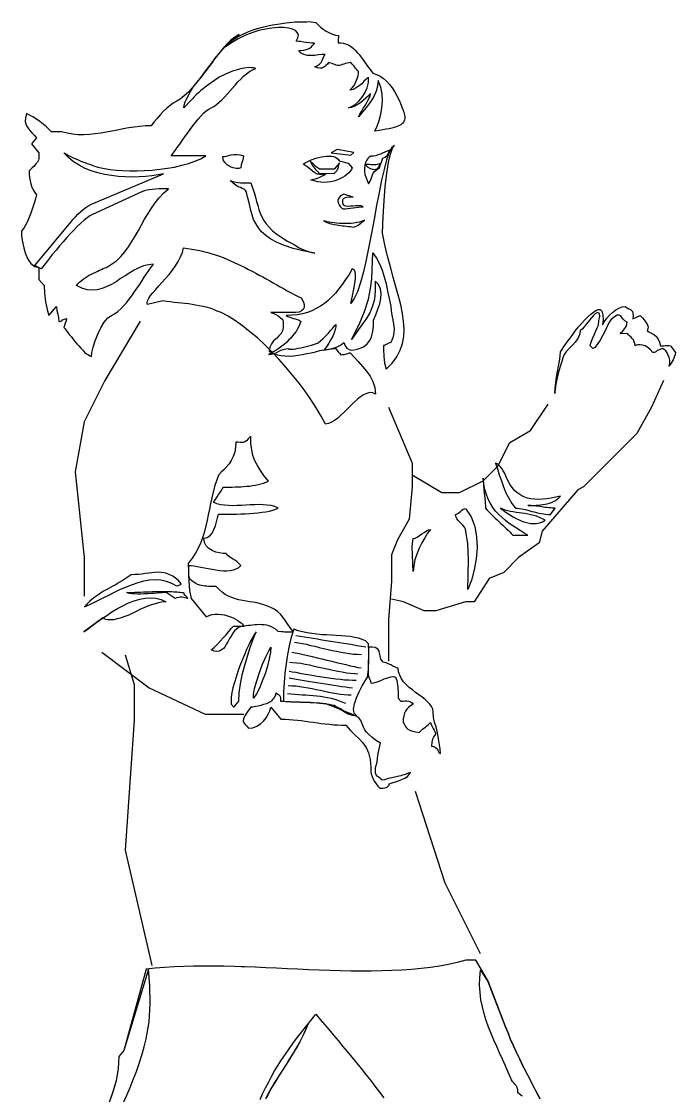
# Model space of a CAD drawing. Header units: metres. Extents: x -28 to 260, y 30 to 125.
# Drawn here: x 197.946 to 198.607, y 113.66 to 114.745 of the extents above; entities that cross this region are included whole.
import ezdxf

# ---------------------------------------------------------------- set-up
doc = ezdxf.new("R2010")
doc.units = ezdxf.units.M
doc.header["$LTSCALE"] = 0.01
doc.header["$MEASUREMENT"] = 0
for name, color, linetype in [('0.20', 7, 'Continuous'), ('1', 7, 'Continuous'), ('3', 7, 'Continuous'), ('4', 7, 'Continuous'), ('7', 7, 'Continuous')]:
    doc.layers.add(name, color=color, linetype=linetype)

# ---------------------------------------------------------------- blocks, each defined once
blk = doc.blocks.new('Frau9')
for points in [[(48.36, 42.7), (43.04, 33.83), (39.93, 27.63), (38.6, 20.09), (39.93, 7.24), (39.93, 1.47)], [(126.85, 33.83), (125.08, 29.84), (122.86, 25.85), (114.88, 17.88), (113.99, 17.43), (108.67, 11.23), (108.23, 9.45), (105.12, 7.24), (102.91, 5.02), (100.69, 4.13), (98.47, 0.59), (97.14, 0.59), (92.71, -0.74), (90.93, -0.74), (87.83, 0.59), (86.05, 1.03)], [(85.61, 29.84), (89.16, 21.42), (89.16, 17.88), (88.71, 13), (86.94, 9.9), (86.05, 7.68), (86.05, 3.69), (85.61, -2.07), (85.61, -8.28)], [(89.16, 19.65), (93.59, 16.99), (96.25, 16.99), (99.8, 18.76), (102.02, 20.98), (103.79, 24.52), (106.9, 26.3), (109.56, 30.29)], [(42.59, -6.95), (49.69, -12.27), (58.11, -16.26), (63.88, -16.26)], [(50.13, -53.93), (46.14, -36.65), (47.47, -17.14), (47.47, -11.82), (46.14, -7.39)], [(89.6, -27.78), (94.04, -41.52), (99.36, -52.16)]]:
    blk.add_lwpolyline(points)
at = {"layer": '1', "linetype": 'Continuous'}
for points in [[(85.8, 68.38), (85.4, 68.23), (85.04, 68.05), (84.71, 67.9), (84.38, 67.77), (84.02, 67.65), (83.69, 67.54), (83.34, 67.49), (82.93, 67.47), (82.7, 67.32), (82.5, 67.11), (82.32, 66.83), (82.17, 66.53), (82.07, 66.12), (81.99, 65.71), (81.99, 65.23), (82.07, 64.72), (82.6, 63.3), (82.83, 63.71), (82.98, 64.06), (83.08, 64.37), (83.19, 64.65), (83.31, 64.9), (83.52, 65.16), (83.82, 65.44), (84.25, 65.71), (84.33, 66.07), (84.51, 66.48), (84.66, 66.86), (84.74, 67.21), (84.96, 67.26), (85.14, 67.34), (85.27, 67.47), (85.4, 67.59), (85.5, 67.77), (85.6, 67.95), (85.7, 68.15), (85.8, 68.38)], [(72.79, 66.25), (73.12, 66.48), (73.5, 66.68), (73.89, 66.86), (74.29, 67.04), (74.7, 67.16), (75.11, 67.29), (75.54, 67.39), (75.94, 67.44), (76.32, 67.49), (76.71, 67.49), (77.04, 67.47), (77.37, 67.42), (77.65, 67.32), (77.87, 67.16), (78.05, 67.01), (78.18, 66.78), (79.53, 66.43), (80.14, 65.74), (80.03, 65.49), (79.86, 65.23), (79.65, 64.95), (79.37, 64.72), (79.04, 64.47), (78.69, 64.27), (78.28, 64.06), (77.85, 63.89), (77.42, 63.73), (76.93, 63.63), (76.45, 63.55), (75.94, 63.53), (75.44, 63.55), (74.95, 63.63), (74.44, 63.76), (73.96, 63.94), (74.14, 63.96), (74.37, 64.01), (74.65, 64.09), (74.95, 64.19), (75.28, 64.32), (75.61, 64.47), (75.92, 64.62), (76.22, 64.8), (75.69, 64.7), (75.28, 64.7), (74.9, 64.77), (74.57, 64.95), (74.22, 65.21), (73.83, 65.51), (73.38, 65.87), (72.79, 66.25)], [(61.87, 63.83), (62.27, 63.68), (62.68, 63.58), (63.06, 63.5), (63.42, 63.48), (63.8, 63.45), (64.18, 63.45), (64.56, 63.45), (64.97, 63.45), (65.22, 62.72), (65.45, 62), (65.63, 61.34), (65.81, 60.68), (65.98, 60.07), (66.16, 59.49), (66.37, 58.93), (66.62, 58.37), (66.9, 57.84), (67.25, 57.3), (67.69, 56.8), (68.22, 56.29), (68.86, 55.75), (69.59, 55.25), (70.46, 54.74), (71.47, 54.2), (71.8, 53.95), (72.21, 53.72), (72.67, 53.52), (73.15, 53.31), (73.61, 53.16), (74.04, 53.03), (74.37, 52.96), (74.57, 52.93), (72.82, 53.26), (71.29, 53.64), (70, 54.05), (68.88, 54.53), (67.97, 55.02), (67.2, 55.58), (66.57, 56.13), (66.09, 56.74), (65.68, 57.35), (65.37, 57.99), (65.15, 58.65), (64.94, 59.31), (64.79, 60), (64.64, 60.68), (64.46, 61.37), (64.28, 62.06), (64.13, 62.34), (63.93, 62.51), (63.67, 62.64), (63.39, 62.77), (63.06, 62.89), (62.71, 63.1), (62.3, 63.4), (61.87, 63.83)], [(80.31, 61.34), (78.92, 61.75), (78.41, 61.5), (78.13, 61.17), (78, 60.84), (78.05, 60.48), (78.18, 60.18), (78.36, 59.9), (78.59, 59.69), (78.79, 59.59), (79.09, 59.59), (79.48, 59.64), (79.88, 59.67), (80.29, 59.74), (80.72, 59.79), (81.13, 59.82), (81.48, 59.87), (81.79, 59.87), (81.48, 60), (81.13, 60.02), (80.72, 60.02), (80.31, 59.97), (79.91, 59.95), (79.53, 59.92), (79.15, 59.97), (78.84, 60.1), (78.76, 60.4), (78.74, 60.68), (78.76, 60.91), (78.87, 61.12), (79.04, 61.24), (79.32, 61.34), (79.76, 61.37), (80.31, 61.34)]]:
    blk.add_lwpolyline(points, dxfattribs=at)
at = {"layer": '3', "linetype": 'Continuous'}
for points in [[(45.78, -74.57), (46.32, -73.4), (46.82, -72.24), (47.31, -71.04), (47.77, -69.85), (48.2, -68.63), (48.58, -67.41), (48.93, -66.16), (49.24, -64.92), (49.67, -62.4), (49.85, -59.71), (49.8, -57.01), (49.59, -54.5), (45.88, -66.7), (45.15, -67.61), (45.05, -69.41), (44.72, -71.24), (44.21, -73.07), (43.52, -74.9)], [(105.67, -73.56), (105.01, -73.02), (104.99, -72.57), (104.89, -72.24), (104.76, -71.96), (104.58, -71.73), (104.4, -71.52), (104.23, -71.32), (104.05, -71.07), (103.89, -70.76), (103.51, -69.82), (103.13, -68.91), (102.7, -67.97), (102.27, -67.03), (101.84, -66.09), (101.43, -65.12), (101, -64.15), (100.62, -63.19), (100.26, -62.17), (99.96, -61.18), (99.68, -60.14), (99.47, -59.1), (99.35, -58.01), (99.27, -56.91), (99.3, -55.8), (99.42, -54.63), (100.52, -56.33), (103.13, -63.09), (103.49, -64), (103.87, -64.97), (104.3, -65.93), (104.76, -66.92), (105.24, -67.94), (105.72, -68.93), (106.26, -69.95), (106.77, -70.96), (107.3, -71.98), (107.81, -72.97), (108.32, -73.94)], [(66.34, -74.04), (66.72, -73.18), (67.13, -72.31), (67.58, -71.47), (68.04, -70.61), (68.52, -69.75), (69.06, -68.91), (69.57, -68.07), (70.13, -67.25), (70.68, -66.44), (71.24, -65.65), (71.8, -64.89), (72.39, -64.13), (72.97, -63.42), (73.53, -62.71), (73.15, -63.62), (72.74, -64.51), (72.29, -65.4), (71.8, -66.26), (71.29, -67.1), (70.76, -67.97), (70.23, -68.8), (69.69, -69.64), (69.13, -70.51), (68.63, -71.35), (68.12, -72.21), (67.64, -73.07), (67.18, -73.94)]]:
    blk.add_lwpolyline(points, dxfattribs=at)
at = {"layer": '4', "linetype": 'Continuous'}
for points in [[(71.29, -3.86), (70.91, -3.35), (70.53, -2.82), (70.15, -2.26), (69.8, -1.72), (69.39, -1.24), (68.96, -0.83), (68.47, -0.48), (67.94, -0.25), (67.43, -0.02), (66.92, 0.16), (66.42, 0.31), (65.88, 0.44), (65.32, 0.54), (64.79, 0.61), (64.26, 0.72), (63.7, 0.82), (63.16, 0.92), (62.63, 1.07), (62.12, 1.25), (61.61, 1.45), (61.11, 1.71), (60.62, 2.04), (60.17, 2.44), (59.73, 2.9), (59.45, 2.9), (59.17, 2.9), (58.89, 2.9), (58.62, 2.93), (58.34, 2.95), (58.06, 2.98), (57.8, 3), (57.52, 3.08), (57.27, 3.13), (57.01, 3.23), (56.76, 3.33), (56.53, 3.46), (56.28, 3.61), (56.05, 3.82), (55.82, 4.02), (55.62, 4.25), (55.62, 6.08), (56, 6.05), (56.43, 6), (56.91, 5.92), (57.42, 5.82), (57.98, 5.7), (58.54, 5.59), (59.12, 5.49), (59.68, 5.39), (60.27, 5.31), (60.83, 5.26), (61.36, 5.26), (61.87, 5.31), (62.35, 5.39), (62.76, 5.54), (63.14, 5.77), (63.44, 6.08), (63.16, 6.38), (62.91, 6.61), (62.63, 6.79), (62.35, 6.97), (62.07, 7.14), (61.79, 7.32), (61.51, 7.55), (61.23, 7.86), (60.77, 7.88), (60.24, 7.96), (59.68, 8.08), (59.15, 8.31), (58.64, 8.62), (58.23, 9.02), (57.98, 9.51), (57.88, 10.14), (58.39, 10.24), (58.79, 10.52), (59.12, 10.93), (59.4, 11.44), (59.63, 12.02), (59.81, 12.61), (59.96, 13.22), (60.11, 13.75), (60.57, 13.75), (61.05, 13.75), (61.61, 13.75), (62.2, 13.78), (62.81, 13.78), (63.44, 13.8), (64.08, 13.83), (64.74, 13.88), (65.37, 13.9), (66.01, 13.98), (66.62, 14.06), (67.2, 14.13), (67.74, 14.23), (68.25, 14.36), (68.68, 14.51), (69.06, 14.67), (68.55, 14.89), (67.99, 15.05), (67.41, 15.12), (66.8, 15.17), (66.19, 15.2), (65.53, 15.17), (64.87, 15.15), (64.21, 15.12), (63.54, 15.07), (62.88, 15.05), (62.25, 15.02), (61.61, 15.05), (61, 15.1), (60.42, 15.17), (59.86, 15.33), (59.35, 15.56), (59.5, 15.76), (59.71, 16.04), (59.91, 16.37), (60.11, 16.7), (60.32, 17.03), (60.52, 17.33), (60.7, 17.61), (60.85, 17.82), (61.28, 17.82), (61.72, 17.82), (62.15, 17.82), (62.58, 17.84), (63.04, 17.84), (63.47, 17.87), (63.9, 17.89), (64.36, 17.94), (64.79, 17.97), (65.22, 18.05), (65.63, 18.12), (66.06, 18.2), (66.47, 18.3), (66.85, 18.43), (67.23, 18.58), (67.58, 18.73), (66.92, 19.54), (66.39, 20.31), (65.93, 21.04), (65.55, 21.78), (65.27, 22.57), (65.09, 23.41), (64.97, 24.37), (64.94, 25.47), (64.56, 25.06), (64.28, 24.78), (64.03, 24.6), (63.8, 24.52), (63.6, 24.5), (63.34, 24.52), (63.06, 24.55), (62.71, 24.58), (62.66, 23.79), (62.53, 23.05), (62.32, 22.42), (62.02, 21.83), (61.69, 21.32), (61.31, 20.84), (60.9, 20.43), (60.5, 20.08), (60.11, 19.62), (59.78, 18.78), (59.5, 17.92), (59.28, 17.08), (59.07, 16.22), (58.89, 15.38), (58.74, 14.51), (58.56, 13.67), (58.39, 12.84), (58.21, 12), (57.98, 11.18), (57.73, 10.35), (57.42, 9.53), (57.07, 8.75), (56.63, 7.93), (56.12, 7.14), (55.54, 6.38), (55.57, 5.19), (55.62, 3.76), (55.74, 2.32), (55.97, 1.12), (58.23, -1.62), (58.67, -1.42), (59.12, -1.29), (59.61, -1.22), (60.06, -1.22), (60.55, -1.27), (61, -1.34), (61.46, -1.47), (61.89, -1.62), (62.3, -1.8), (62.66, -2), (62.99, -2.18), (63.27, -2.38), (63.49, -2.56), (63.67, -2.71), (63.8, -2.87), (63.82, -2.97), (64.05, -2.97), (64.31, -2.94), (64.59, -2.89), (64.87, -2.87), (65.2, -2.82), (65.53, -2.79), (65.86, -2.77), (66.21, -2.74), (66.57, -2.77), (66.95, -2.79), (67.31, -2.84), (67.66, -2.94), (68.02, -3.1), (68.35, -3.27), (68.68, -3.5), (68.98, -3.78), (69.49, -3.83), (69.82, -3.86), (70.02, -3.88), (70.2, -3.88), (70.35, -3.88), (70.56, -3.88), (70.86, -3.88), (71.27, -3.88), (71.27, -3.91), (71.29, -3.86)], [(101.66, 21.4), (101.94, 20.54), (102.22, 19.65), (102.55, 18.76), (102.88, 17.87), (103.23, 16.98), (103.67, 16.14), (104.12, 15.35), (104.66, 14.64), (104.94, 14.64), (105.24, 14.59), (105.55, 14.56), (105.85, 14.49), (106.16, 14.44), (106.49, 14.36), (106.79, 14.26), (107.12, 14.18), (107.48, 14.11), (107.81, 14.01), (108.14, 13.93), (108.49, 13.88), (108.85, 13.8), (109.18, 13.78), (109.54, 13.73), (109.89, 13.73), (110.63, 14.64), (110.4, 14.64), (110.17, 14.67), (109.94, 14.69), (109.66, 14.72), (109.41, 14.74), (109.13, 14.77), (108.85, 14.82), (108.57, 14.87), (108.29, 14.89), (108.01, 14.95), (107.76, 14.97), (107.48, 15), (107.22, 15.02), (106.97, 15.05), (106.74, 15.07), (106.51, 15.07), (106.79, 15.07), (107.1, 15.07), (107.43, 15.07), (107.76, 15.1), (108.09, 15.12), (108.42, 15.15), (108.75, 15.2), (109.1, 15.25), (109.43, 15.33), (109.74, 15.4), (110.07, 15.53), (110.37, 15.66), (110.65, 15.81), (110.93, 15.99), (111.16, 16.19), (111.39, 16.44), (110.7, 16.29), (110.02, 16.17), (109.38, 16.06), (108.75, 15.99), (108.14, 15.96), (107.53, 15.99), (106.97, 16.06), (106.44, 16.17), (105.93, 16.34), (105.44, 16.6), (104.99, 16.9), (104.56, 17.28), (104.15, 17.74), (103.79, 18.27), (103.46, 18.91), (103.16, 19.62), (103.01, 19.95), (102.83, 20.28), (102.62, 20.59), (102.42, 20.87), (102.19, 21.07), (101.99, 21.25), (101.81, 21.35), (101.66, 21.4)], [(99.78, 19.16), (99.83, 18.07), (99.96, 16.93), (100.08, 15.76), (100.13, 14.67), (100.36, 14.41), (100.59, 14.16), (100.85, 13.9), (101.1, 13.65), (101.38, 13.4), (101.63, 13.14), (101.91, 12.89), (102.19, 12.63), (102.47, 12.38), (102.75, 12.12), (103.03, 11.87), (103.28, 11.62), (103.56, 11.36), (103.79, 11.11), (104.02, 10.85), (104.25, 10.6), (106.51, 10.6), (105.95, 10.93), (105.37, 11.29), (104.81, 11.64), (104.25, 12), (103.69, 12.38), (103.16, 12.79), (102.65, 13.24), (102.17, 13.7), (101.68, 14.21), (101.28, 14.74), (100.9, 15.35), (100.57, 15.99), (100.29, 16.7), (100.06, 17.44), (99.88, 18.27), (99.78, 19.16)], [(95.66, 13.73), (95.81, 13.78), (95.99, 13.85), (96.2, 14.01), (96.4, 14.18), (96.6, 14.34), (96.81, 14.49), (96.98, 14.56), (97.16, 14.62), (98, 13.34), (98.53, 11.9), (98.81, 10.35), (98.89, 8.72), (98.76, 7.07), (98.46, 5.42), (98.05, 3.87), (97.52, 2.44), (97.57, 4.63), (97.62, 6.97), (97.52, 9.3), (97.16, 11.49), (96.98, 11.79), (96.75, 12.1), (96.5, 12.35), (96.27, 12.61), (96.02, 12.86), (95.84, 13.12), (95.71, 13.42), (95.66, 13.73)], [(102.4, 14.64), (102.75, 14.39), (103.13, 14.13), (103.51, 13.85), (103.92, 13.6), (104.33, 13.34), (104.76, 13.12), (105.19, 12.91), (105.62, 12.73), (106.05, 12.58), (106.51, 12.46), (106.94, 12.38), (107.4, 12.35), (107.83, 12.38), (108.27, 12.48), (108.7, 12.61), (109.13, 12.84), (108.7, 13.07), (108.27, 13.27), (107.83, 13.45), (107.4, 13.57), (106.94, 13.67), (106.51, 13.78), (106.05, 13.85), (105.62, 13.93), (105.19, 13.98), (104.76, 14.03), (104.33, 14.11), (103.92, 14.18), (103.51, 14.26), (103.13, 14.36), (102.75, 14.49), (102.4, 14.64)], [(89.31, 10.12), (89.61, 10.17), (89.92, 10.32), (90.25, 10.55), (90.61, 10.8), (90.96, 11.03), (91.29, 11.26), (91.6, 11.41), (91.9, 11.46), (91.47, 10.91), (91.04, 10.22), (90.61, 9.46), (90.2, 8.64), (89.84, 7.78), (89.56, 6.89), (89.39, 6.03), (89.31, 5.16), (89.26, 6.31), (89.18, 7.65), (89.16, 8.97), (89.31, 10.12)], [(54.47, 3.33), (54.07, 3.79), (53.63, 4.17), (53.23, 4.48), (52.8, 4.68), (52.36, 4.86), (51.93, 4.96), (51.47, 5.01), (51.04, 5.04), (50.56, 5.01), (50.1, 4.96), (49.62, 4.91), (49.11, 4.86), (48.6, 4.78), (48.1, 4.73), (47.56, 4.71), (47, 4.68), (46.55, 4.35), (46.09, 4.04), (45.63, 3.76), (45.17, 3.49), (44.72, 3.23), (44.23, 2.98), (43.78, 2.72), (43.32, 2.47), (42.86, 2.19), (42.4, 1.91), (41.97, 1.63), (41.54, 1.33), (41.13, 1), (40.73, 0.66), (40.35, 0.28), (39.99, -0.12), (40.9, 0.28), (41.79, 0.72), (42.71, 1.17), (43.62, 1.63), (44.51, 2.06), (45.4, 2.49), (46.29, 2.88), (47.18, 3.23), (48.04, 3.51), (48.91, 3.74), (49.75, 3.89), (50.59, 3.94), (51.42, 3.89), (52.24, 3.71), (53.02, 3.43), (53.79, 3), (54.04, 3.05), (54.27, 3.18), (54.42, 3.28), (54.47, 3.33)], [(46.32, 2.01), (46.7, 2.01), (47.1, 2.01), (47.54, 2.04), (47.97, 2.04), (48.4, 2.06), (48.86, 2.09), (49.32, 2.09), (49.77, 2.11), (50.2, 2.14), (50.66, 2.14), (51.09, 2.16), (51.53, 2.16), (51.93, 2.16), (52.34, 2.16), (52.72, 2.16), (53.08, 2.14), (53.38, 2.11), (53.63, 2.11), (53.89, 2.09), (54.12, 2.06), (54.35, 2.04), (54.52, 2.01), (54.7, 1.99), (54.85, 1.99), (54.96, 1.73), (55.16, 1.55), (55.34, 1.38), (55.44, 1.12), (55.24, 1.17), (55.03, 1.22), (54.83, 1.27), (54.6, 1.3), (54.35, 1.3), (54.12, 1.27), (53.86, 1.22), (53.61, 1.1), (52.26, 1.99), (52.16, 1.99), (51.96, 1.99), (51.65, 1.96), (51.3, 1.94), (50.89, 1.91), (50.43, 1.88), (49.92, 1.86), (49.42, 1.83), (48.91, 1.81), (48.4, 1.78), (47.92, 1.78), (47.49, 1.81), (47.08, 1.83), (46.75, 1.86), (46.49, 1.94), (46.32, 2.01)], [(39.89, -3.91), (40.47, -3.48), (41.11, -2.97), (41.82, -2.46), (42.53, -1.95), (43.32, -1.42), (44.11, -0.91), (44.92, -0.4), (45.76, 0.03), (46.6, 0.44), (47.43, 0.77), (48.27, 1.02), (49.11, 1.17), (49.92, 1.22), (50.71, 1.17), (51.47, 0.97), (52.21, 0.61), (51.88, 0.59), (51.5, 0.54), (51.07, 0.46), (50.59, 0.33), (50.05, 0.18), (49.49, -0.02), (48.91, -0.28), (48.3, -0.55), (47.92, -0.76), (47.54, -0.96), (47.13, -1.14), (46.72, -1.34), (46.32, -1.49), (45.91, -1.65), (45.5, -1.8), (45.12, -1.9), (44.74, -2), (44.39, -2.08), (44.03, -2.1), (43.72, -2.1), (43.42, -2.08), (43.17, -2.03), (42.94, -1.93), (42.76, -1.77), (39.89, -3.91)], [(59, -6.6), (59.43, -6.22), (59.89, -5.79), (60.34, -5.31), (60.8, -4.8), (61.23, -4.32), (61.66, -3.83), (62.02, -3.4), (62.35, -3.02), (63.85, -3.02), (63.44, -3.07), (63.09, -3.22), (62.78, -3.48), (62.5, -3.76), (62.25, -4.11), (61.99, -4.52), (61.77, -4.9), (61.54, -5.31), (61.31, -5.71), (61.08, -6.07), (60.83, -6.37), (60.52, -6.6), (60.22, -6.78), (59.86, -6.83), (59.45, -6.78), (59, -6.6)], [(65.73, -3.91), (65.5, -4.24), (65.25, -4.67), (64.94, -5.2), (64.64, -5.84), (64.31, -6.55), (63.98, -7.34), (63.65, -8.15), (63.32, -8.97), (63.01, -9.83), (62.73, -10.67), (62.48, -11.48), (62.27, -12.27), (62.12, -13.01), (62.02, -13.67), (61.99, -14.25), (62.02, -14.73), (62.38, -15.19), (63.14, -14.3), (63.21, -13.06), (63.39, -11.71), (63.67, -10.34), (64.03, -8.91), (64.43, -7.54), (64.87, -6.22), (65.3, -5), (65.73, -3.91)], [(71.68, -4.42), (72.34, -4.52), (73, -4.65), (73.66, -4.75), (74.32, -4.85), (74.95, -4.95), (75.61, -5.08), (76.27, -5.18), (76.93, -5.28), (77.6, -5.38), (78.26, -5.48), (78.92, -5.59), (79.58, -5.69), (80.21, -5.81), (80.87, -5.92), (81.53, -6.02), (82.19, -6.12)], [(67.97, -6.17), (67.89, -6.96), (67.71, -7.95), (67.43, -9.04), (67.08, -10.19), (66.67, -11.3), (66.24, -12.32), (65.81, -13.21), (65.37, -13.84), (65.35, -13.29), (65.5, -12.4), (65.83, -11.25), (66.24, -10.01), (66.72, -8.74), (67.2, -7.62), (67.64, -6.73), (67.97, -6.17)], [(71.5, -5.43), (72.08, -5.54), (72.67, -5.64), (73.28, -5.76), (73.91, -5.92), (74.55, -6.04), (75.21, -6.22), (75.87, -6.37), (76.53, -6.53), (77.16, -6.68), (77.82, -6.81), (78.48, -6.93), (79.12, -7.06), (79.76, -7.16), (80.37, -7.24), (80.95, -7.26), (81.53, -7.29)], [(71.09, -6.93), (71.62, -7.03), (72.18, -7.16), (72.82, -7.29), (73.48, -7.44), (74.16, -7.59), (74.88, -7.77), (75.61, -7.95), (76.35, -8.13), (77.09, -8.3), (77.8, -8.48), (78.51, -8.66), (79.2, -8.81), (79.83, -8.97), (80.44, -9.09), (81, -9.22), (81.48, -9.3)], [(70.76, -8.46), (71.27, -8.48), (71.85, -8.53), (72.46, -8.61), (73.1, -8.74), (73.76, -8.86), (74.47, -9.02), (75.16, -9.17), (75.89, -9.32), (76.6, -9.47), (77.29, -9.63), (78, -9.78), (78.66, -9.91), (79.3, -10.03), (79.91, -10.11), (80.49, -10.16), (81, -10.19)], [(70.71, -9.78), (71.17, -9.88), (71.68, -9.96), (72.23, -10.08), (72.84, -10.19), (73.5, -10.31), (74.16, -10.41), (74.88, -10.52), (75.59, -10.64), (76.3, -10.74), (77.01, -10.85), (77.7, -10.92), (78.38, -11), (79.02, -11.07), (79.65, -11.1), (80.21, -11.15), (80.75, -11.15)], [(70.71, -10.79), (71.22, -10.9), (71.78, -10.97), (72.34, -11.07), (72.95, -11.2), (73.56, -11.3), (74.19, -11.4), (74.85, -11.51), (75.49, -11.61), (76.15, -11.71), (76.78, -11.81), (77.42, -11.91), (78.03, -11.99), (78.61, -12.07), (79.17, -12.14), (79.7, -12.22), (80.21, -12.27)], [(70.53, -11.96), (71.09, -11.99), (71.7, -12.01), (72.29, -12.09), (72.9, -12.19), (73.53, -12.29), (74.14, -12.4), (74.77, -12.52), (75.38, -12.65), (76.02, -12.8), (76.63, -12.93), (77.21, -13.03), (77.82, -13.13), (78.38, -13.23), (78.94, -13.31), (79.48, -13.34), (79.98, -13.36)], [(76.25, -14.68), (76.25, -14.68), (75.77, -14.66), (75.28, -14.61), (74.8, -14.58), (74.32, -14.53), (73.83, -14.5), (73.35, -14.48), (72.87, -14.48), (72.36, -14.45), (71.88, -14.43), (71.4, -14.43), (70.91, -14.4), (70.43, -14.38), (69.95, -14.35), (69.47, -14.33), (69.47, -14.02), (69.44, -13.82), (69.41, -13.64), (69.36, -13.54), (69.26, -13.44), (69.13, -13.34), (68.93, -13.23), (68.68, -13.08), (68.65, -13.26), (68.63, -13.41), (68.55, -13.56), (68.45, -13.74), (68.35, -13.89), (68.22, -14.05), (68.07, -14.23), (67.92, -14.4), (67.61, -14.53), (67.28, -14.68), (66.87, -14.81), (66.47, -14.94), (66.03, -15.04), (65.65, -15.11), (65.27, -15.17), (64.97, -15.19), (64.38, -15.93), (64.03, -16.51), (63.85, -16.94), (63.82, -17.27), (63.9, -17.55), (64.1, -17.78), (64.33, -18.04), (64.61, -18.34), (65.27, -18.27), (65.86, -18.04), (66.39, -17.71), (66.85, -17.27), (67.23, -16.79), (67.53, -16.26), (67.79, -15.72), (67.97, -15.19), (69.47, -16.99), (70.1, -16.99), (70.71, -17.05), (71.32, -17.07), (71.93, -17.15), (72.54, -17.2), (73.12, -17.27), (73.73, -17.38), (74.32, -17.45), (74.93, -17.53), (75.51, -17.63), (76.12, -17.71), (76.73, -17.76), (77.34, -17.83), (77.95, -17.86), (78.56, -17.91), (79.2, -17.91), (79.88, -18.67), (80.57, -19.33), (81.2, -19.94), (81.76, -20.55), (82.25, -21.24), (82.6, -22.05), (82.86, -23.02), (82.93, -24.24), (82.93, -24.75), (83.01, -25.18), (83.13, -25.61), (83.31, -25.99), (83.52, -26.35), (83.74, -26.68), (84, -27.03), (84.28, -27.36), (84.53, -27.36), (84.81, -27.34), (85.04, -27.31), (85.27, -27.24), (85.45, -27.16), (85.57, -27.03), (85.68, -26.88), (85.7, -26.68), (86.16, -26.52), (86.64, -26.37), (87.12, -26.22), (87.61, -26.04), (88.06, -25.84), (88.45, -25.58), (88.72, -25.3), (88.9, -24.97), (88.55, -25.1), (88.24, -25.23), (87.94, -25.33), (87.68, -25.41), (87.43, -25.48), (87.2, -25.53), (86.97, -25.61), (86.77, -25.66), (86.54, -25.71), (86.31, -25.76), (86.08, -25.81), (85.83, -25.86), (85.57, -25.91), (85.29, -25.99), (84.99, -26.07), (84.63, -26.14), (84.43, -25.94), (84.25, -25.79), (84.05, -25.66), (83.9, -25.53), (83.77, -25.35), (83.67, -25.1), (83.64, -24.75), (83.67, -24.24), (83.9, -23.42), (84.02, -22.41), (84.18, -21.42), (84.38, -20.6), (83.67, -20.15), (83.11, -19.71), (82.65, -19.31), (82.32, -18.93), (82.07, -18.57), (81.89, -18.27), (81.76, -17.96), (81.66, -17.68), (81.56, -17.43), (81.46, -17.17), (81.31, -16.97), (81.13, -16.77), (80.85, -16.59), (80.49, -16.44), (80.44, -16.41), (80.44, -16.41), (76.25, -14.68)], [(70.46, -13.13), (71.02, -13.21), (71.55, -13.26), (72.11, -13.29), (72.64, -13.34), (73.2, -13.36), (73.73, -13.41), (74.29, -13.44), (74.83, -13.49), (75.38, -13.56), (75.92, -13.64), (76.45, -13.74), (76.99, -13.84), (77.54, -14), (78.08, -14.17), (78.61, -14.38), (79.15, -14.61)], [(79.53, -16.18), (79.45, -16.16), (79.4, -16.13), (79.25, -16), (79.02, -15.83), (78.76, -15.67), (78.51, -15.5), (78.21, -15.32), (77.98, -15.22), (77.9, -15.17), (77.57, -14.99), (77.42, -14.91), (77.42, -14.91), (79.53, -16.18)], [(79.53, -16.18), (80.03, -16.28), (80.44, -16.41), (80.44, -16.41), (79.53, -16.18)]]:
    blk.add_lwpolyline(points, dxfattribs=at)
at = {"layer": '7', "linetype": 'Continuous'}
for points in [[(83.54, 71.2), (83.9, 71.97), (84.2, 72.83), (84.46, 73.77), (84.61, 74.74), (84.68, 75.75), (84.63, 76.79), (84.43, 77.81), (84.07, 78.8), (83.97, 77.96), (83.74, 77.2), (83.39, 76.44), (82.98, 75.75), (82.5, 75.09), (82.02, 74.48), (81.53, 73.92), (81.08, 73.39), (81.28, 73.77), (81.53, 74.18), (81.81, 74.66), (82.14, 75.14), (82.42, 75.62), (82.65, 76.08), (82.83, 76.51), (82.88, 76.89), (82.58, 76.54), (82.19, 76.18), (81.81, 75.8), (81.38, 75.47), (80.92, 75.17), (80.47, 74.94), (80.01, 74.79), (79.58, 74.74), (80.06, 74.91), (80.59, 75.24), (81.15, 75.73), (81.66, 76.31), (82.09, 77), (82.4, 77.73), (82.58, 78.5), (82.58, 79.26), (82.4, 79.18), (82.19, 78.98), (81.92, 78.7), (81.58, 78.34), (81.2, 78.01), (80.77, 77.71), (80.29, 77.48), (79.78, 77.35), (80.14, 77.71), (80.44, 78.09), (80.67, 78.5), (80.82, 78.88), (80.95, 79.23), (81.03, 79.59), (81.08, 79.89), (81.08, 80.15), (80.95, 80.33), (80.8, 80.5), (80.67, 80.66), (80.54, 80.83), (80.39, 81.01), (80.26, 81.19), (80.11, 81.34), (79.96, 81.52), (79.68, 81.49), (79.4, 81.44), (79.15, 81.37), (78.89, 81.29), (78.64, 81.21), (78.43, 81.14), (78.23, 81.09), (78.08, 81.06), (77.93, 81.09), (77.75, 81.14), (77.54, 81.21), (77.34, 81.29), (77.14, 81.37), (76.93, 81.44), (76.76, 81.49), (76.6, 81.52), (76.43, 81.29), (76.22, 81.06), (76.05, 80.91), (75.82, 80.78), (75.59, 80.68), (75.28, 80.68), (74.95, 80.73), (74.55, 80.86), (74.95, 81.06), (75.26, 81.29), (75.49, 81.54), (75.64, 81.8), (75.77, 82.08), (75.87, 82.33), (75.97, 82.54), (76.1, 82.74), (75.64, 82.71), (75.11, 82.66), (74.55, 82.59), (73.99, 82.56), (73.43, 82.59), (72.92, 82.71), (72.49, 82.94), (72.13, 83.32), (72.9, 83.37), (73.43, 83.5), (73.81, 83.65), (74.06, 83.86), (74.22, 84.06), (74.34, 84.21), (74.42, 84.34), (74.55, 84.39), (74.34, 84.42), (74.04, 84.44), (73.68, 84.49), (73.28, 84.54), (72.84, 84.59), (72.41, 84.65), (72.03, 84.67), (71.73, 84.7), (72.01, 85.2), (72.08, 85.64), (71.96, 85.99), (71.65, 86.3), (71.19, 86.53), (70.58, 86.68), (69.85, 86.75), (69.03, 86.75), (68.12, 86.68), (67.15, 86.53), (66.14, 86.3), (65.09, 85.97), (64.05, 85.56), (63.04, 85.08), (62.05, 84.49), (61.11, 83.81), (61.66, 84.39), (62.27, 84.9), (62.93, 85.36), (63.65, 85.74), (64.38, 86.09), (65.15, 86.37), (65.93, 86.63), (66.72, 86.83), (67.48, 87.01), (68.22, 87.16), (68.93, 87.29), (69.59, 87.36), (70.18, 87.47), (70.71, 87.52), (71.19, 87.59), (71.55, 87.64), (72.06, 87.62), (72.51, 87.62), (72.95, 87.62), (73.33, 87.64), (73.68, 87.67), (74.01, 87.64), (74.37, 87.59), (74.72, 87.52), (75.03, 87.16), (75.41, 86.83), (75.82, 86.5), (76.25, 86.22), (76.73, 85.97), (77.19, 85.76), (77.65, 85.64), (78.08, 85.59), (78.08, 85.28), (78.05, 85.05), (78.03, 84.8), (78.03, 84.49), (78.43, 84.47), (78.82, 84.42), (79.15, 84.34), (79.48, 84.21), (79.78, 84.04), (80.06, 83.86), (80.34, 83.63), (80.62, 83.35), (80.9, 83.04), (81.18, 82.71), (81.48, 82.33), (81.79, 81.93), (82.12, 81.47), (82.47, 80.99), (82.86, 80.48), (83.26, 79.92), (83.82, 79.74), (84.35, 79.49), (84.84, 79.13), (85.29, 78.7), (85.73, 78.24), (86.13, 77.73), (86.49, 77.17), (86.82, 76.62), (87.1, 76.06), (87.35, 75.5), (87.56, 74.99), (87.73, 74.48), (87.89, 74.05), (87.99, 73.67), (88.04, 73.36), (88.06, 73.13), (88.01, 72.93), (87.94, 72.75), (87.84, 72.58), (87.73, 72.42), (87.61, 72.3), (87.45, 72.17), (87.25, 72.07), (87.02, 71.97), (86.77, 71.86), (86.46, 71.76), (86.11, 71.69), (85.7, 71.58), (85.24, 71.51), (84.74, 71.41), (84.18, 71.3), (83.54, 71.2)], [(41.03, 37.43), (41.11, 38.02), (41.29, 38.83), (41.59, 39.77), (41.97, 40.76), (42.43, 41.73), (42.94, 42.57), (43.47, 43.2), (44.03, 43.56), (44.51, 43.84), (44.97, 44.19), (45.43, 44.57), (45.86, 45.03), (46.27, 45.49), (46.7, 46), (47.08, 46.53), (47.46, 47.06), (47.84, 47.62), (48.22, 48.18), (48.58, 48.74), (48.93, 49.3), (49.29, 49.83), (49.65, 50.34), (50, 50.82), (50.36, 51.26), (49.59, 51.18), (48.86, 51), (48.15, 50.72), (47.46, 50.37), (46.77, 49.96), (46.09, 49.53), (45.4, 49.1), (44.72, 48.64), (44.03, 48.23), (43.34, 47.9), (42.63, 47.62), (41.9, 47.42), (41.16, 47.37), (40.4, 47.44), (39.61, 47.67), (38.77, 48.08), (39, 48.33), (39.25, 48.56), (39.51, 48.79), (39.79, 49.02), (40.09, 49.22), (40.4, 49.4), (40.7, 49.6), (41.03, 49.78), (41.34, 49.93), (41.67, 50.09), (41.97, 50.24), (42.25, 50.37), (42.53, 50.47), (42.81, 50.6), (43.04, 50.7), (43.27, 50.77), (44.06, 51.26), (44.79, 51.79), (45.43, 52.43), (46.04, 53.11), (46.57, 53.87), (47.1, 54.66), (47.59, 55.47), (48.07, 56.34), (48.53, 57.18), (49.01, 58.04), (49.52, 58.88), (50.03, 59.69), (50.59, 60.48), (51.2, 61.24), (51.86, 61.93), (52.59, 62.56), (52.16, 62.56), (51.68, 62.56), (51.17, 62.56), (50.64, 62.54), (50.13, 62.49), (49.62, 62.44), (49.14, 62.31), (48.71, 62.16), (41.18, 58.73), (40.8, 58.52), (40.4, 58.24), (39.94, 57.86), (39.46, 57.43), (38.95, 56.95), (38.44, 56.41), (37.88, 55.86), (37.35, 55.25), (36.79, 54.64), (36.25, 54), (35.72, 53.37), (35.21, 52.76), (34.73, 52.15), (34.27, 51.59), (33.87, 51.05), (33.48, 50.57), (32.52, 51.05), (37.93, 57.58), (38.26, 57.96), (38.62, 58.35), (38.97, 58.75), (39.38, 59.13), (39.79, 59.49), (40.19, 59.79), (40.62, 60.07), (41.03, 60.28), (51.86, 64.8), (51.02, 64.65), (50.1, 64.52), (49.16, 64.44), (48.17, 64.37), (47.16, 64.34), (46.11, 64.37), (45.07, 64.42), (44.03, 64.55), (42.99, 64.72), (41.97, 64.95), (41.01, 65.26), (40.07, 65.64), (39.18, 66.1), (38.34, 66.63), (37.58, 67.26), (36.91, 67.98), (37.27, 67.77), (37.6, 67.59), (37.96, 67.42), (38.31, 67.24), (38.67, 67.06), (39.02, 66.91), (39.35, 66.78), (39.71, 66.63), (40.04, 66.5), (40.4, 66.38), (40.73, 66.25), (41.03, 66.15), (41.36, 66.04), (41.67, 65.94), (41.97, 65.84), (42.25, 65.77), (43.01, 65.61), (43.85, 65.49), (44.77, 65.38), (45.76, 65.33), (46.8, 65.28), (47.89, 65.28), (49.01, 65.33), (50.15, 65.38), (51.27, 65.51), (52.42, 65.66), (53.51, 65.84), (54.57, 66.1), (55.59, 66.38), (56.53, 66.71), (57.42, 67.09), (58.21, 67.52), (52.97, 67.52), (53.28, 67.9), (53.58, 68.31), (53.91, 68.79), (54.27, 69.27), (54.65, 69.81), (55.03, 70.36), (55.44, 70.92), (55.82, 71.48), (56.23, 72.02), (56.63, 72.52), (57.04, 73.03), (57.45, 73.49), (57.85, 73.9), (58.23, 74.25), (58.62, 74.53), (58.97, 74.74), (59.38, 74.94), (59.78, 75.22), (60.19, 75.55), (60.6, 75.9), (61, 76.34), (61.38, 76.77), (61.79, 77.23), (62.2, 77.68), (62.6, 78.14), (63.01, 78.6), (63.44, 79.03), (63.87, 79.46), (64.31, 79.82), (64.76, 80.15), (65.22, 80.43), (65.7, 80.63), (65.37, 80.71), (65.04, 80.73), (64.69, 80.76), (64.33, 80.73), (63.98, 80.68), (63.62, 80.63), (63.27, 80.53), (62.91, 80.43), (62.55, 80.33), (62.2, 80.2), (61.84, 80.05), (61.49, 79.92), (61.16, 79.77), (60.83, 79.61), (60.5, 79.46), (60.19, 79.31), (58.31, 77.99), (58.08, 77.81), (57.78, 77.58), (57.45, 77.3), (57.12, 77), (56.76, 76.67), (56.46, 76.36), (56.2, 76.08), (56, 75.88), (54.91, 74.74), (54.96, 75.14), (55.11, 75.62), (55.34, 76.13), (55.62, 76.67), (55.9, 77.17), (56.2, 77.66), (56.46, 78.04), (56.68, 78.32), (57.09, 78.8), (57.5, 79.28), (57.9, 79.82), (58.28, 80.33), (58.67, 80.86), (59.07, 81.39), (59.45, 81.93), (59.83, 82.43), (60.24, 82.94), (60.62, 83.43), (61.03, 83.91), (61.44, 84.34), (61.87, 84.75), (62.3, 85.1), (62.73, 85.43), (63.19, 85.71), (62.55, 85.31), (61.92, 84.8), (61.31, 84.21), (60.72, 83.58), (60.14, 82.89), (59.56, 82.15), (58.97, 81.39), (58.41, 80.63), (57.85, 79.87), (57.29, 79.11), (56.71, 78.39), (56.15, 77.71), (55.57, 77.07), (54.96, 76.51), (54.35, 76.03), (53.74, 75.65), (53.3, 75.42), (52.82, 75.09), (52.34, 74.68), (51.86, 74.2), (51.35, 73.67), (50.87, 73.11), (50.41, 72.58), (49.98, 72.04), (49.14, 72.02), (48.3, 71.94), (47.46, 71.84), (46.62, 71.71), (45.78, 71.56), (44.94, 71.38), (44.11, 71.23), (43.27, 71.08), (42.43, 70.92), (41.59, 70.82), (40.75, 70.72), (39.91, 70.69), (39.05, 70.69), (38.21, 70.77), (37.37, 70.92), (36.53, 71.13), (35.03, 71.13), (34.7, 71.48), (34.3, 71.86), (33.81, 72.27), (33.31, 72.65), (32.77, 73.03), (32.24, 73.36), (31.76, 73.64), (31.3, 73.85), (31.12, 73.21), (31.1, 72.65), (31.25, 72.14), (31.48, 71.71), (31.78, 71.3), (32.14, 70.92), (32.49, 70.57), (32.8, 70.24), (32.04, 69.32), (33.15, 67.98), (33.15, 67.06), (33.1, 66.86), (32.93, 66.58), (32.7, 66.3), (32.42, 65.99), (32.14, 65.71), (31.91, 65.49), (31.73, 65.31), (31.68, 65.26), (31.71, 64.75), (31.76, 64.27), (31.83, 63.76), (31.96, 63.3), (32.11, 62.84), (32.29, 62.41), (32.52, 62), (32.8, 61.65), (32.65, 61.09), (32.44, 60.4), (32.21, 59.69), (31.96, 58.93), (31.66, 58.17), (31.32, 57.46), (30.94, 56.77), (30.54, 56.21), (30.56, 55.45), (30.69, 54.61), (30.87, 53.7), (31.15, 52.81), (31.5, 52.02), (31.96, 51.36), (32.52, 50.93), (33.15, 50.77), (33.15, 48.99), (33.92, 48.08), (33.99, 46.91), (34.15, 45.64), (34.4, 44.45), (34.65, 43.56), (35.8, 44.93), (35.85, 44.32), (35.97, 43.79), (36.1, 43.28), (36.15, 42.67), (36.31, 42.69), (36.43, 42.74), (36.58, 42.79), (36.71, 42.9), (36.86, 42.97), (36.99, 43.02), (37.14, 43.07), (37.27, 43.1), (37.22, 42.77), (37.09, 42.44), (36.97, 42.08), (36.91, 41.75), (37.07, 41.55), (37.25, 41.32), (37.47, 41.04), (37.7, 40.74), (37.98, 40.41), (38.24, 40.05), (38.54, 39.69), (38.82, 39.34), (39.13, 39.01), (39.43, 38.68), (39.74, 38.37), (40.01, 38.09), (40.29, 37.84), (40.57, 37.66), (40.8, 37.51), (41.03, 37.43)], [(63.85, 67.52), (63.8, 67.11), (63.67, 66.63), (63.52, 66.15), (63.47, 65.74), (63.14, 65.61), (62.73, 65.61), (62.3, 65.71), (61.84, 65.89), (61.41, 66.17), (61.05, 66.53), (60.8, 66.93), (60.72, 67.42), (61, 67.44), (61.31, 67.49), (61.64, 67.57), (61.99, 67.65), (62.4, 67.7), (62.83, 67.7), (63.32, 67.65), (63.85, 67.52)], [(86.49, 69.09), (86.08, 68.76), (85.7, 68), (85.32, 66.91), (84.94, 65.49), (84.56, 63.86), (84.2, 62), (83.82, 60.05), (83.44, 58.02), (83.06, 55.93), (82.65, 53.9), (82.25, 51.94), (81.84, 50.14), (81.41, 48.51), (80.95, 47.14), (80.47, 46.1), (79.96, 45.39), (80.19, 46.53), (80.39, 47.52), (80.54, 48.38), (80.64, 49.1), (80.67, 49.68), (80.62, 50.11), (80.44, 50.42), (80.16, 50.57), (79.68, 49.73), (79.17, 48.97), (78.66, 48.23), (78.15, 47.57), (77.65, 46.94), (77.11, 46.35), (76.55, 45.84), (75.99, 45.36), (75.41, 44.95), (74.77, 44.6), (74.11, 44.29), (73.43, 44.04), (72.69, 43.84), (71.93, 43.68), (71.09, 43.61), (70.23, 43.58), (70.51, 43.43), (70.79, 43.3), (71.07, 43.2), (71.35, 43.13), (71.62, 43.05), (71.9, 42.95), (72.18, 42.85), (72.46, 42.69), (72.31, 42.31), (72.16, 41.93), (71.96, 41.55), (71.73, 41.19), (71.47, 40.84), (71.22, 40.51), (70.94, 40.18), (70.61, 39.85), (70.3, 39.54), (69.95, 39.24), (69.59, 38.96), (69.21, 38.68), (68.83, 38.42), (68.42, 38.17), (68.02, 37.94), (67.61, 37.71), (68.02, 37.76), (68.4, 37.87), (68.75, 37.99), (69.11, 38.17), (69.47, 38.35), (69.82, 38.48), (70.2, 38.58), (70.61, 38.63), (70.58, 38.55), (70.66, 38.5), (70.81, 38.5), (71.04, 38.5), (71.32, 38.53), (71.68, 38.58), (72.03, 38.65), (72.44, 38.73), (72.84, 38.81), (73.25, 38.91), (73.66, 39.01), (74.04, 39.11), (74.37, 39.21), (74.67, 39.34), (74.93, 39.42), (75.11, 39.52), (75.41, 39.75), (75.77, 40.08), (76.15, 40.46), (76.55, 40.89), (76.91, 41.3), (77.27, 41.68), (77.52, 42.01), (77.72, 42.24), (77.7, 41.88), (77.6, 41.45), (77.44, 40.97), (77.24, 40.48), (76.96, 39.95), (76.66, 39.42), (76.3, 38.88), (75.89, 38.35), (76.43, 38.45), (76.88, 38.55), (77.29, 38.65), (77.67, 38.78), (78, 38.91), (78.31, 39.08), (78.61, 39.26), (78.89, 39.52), (79.09, 39.01), (79.35, 38.68), (79.68, 38.48), (80.03, 38.37), (80.44, 38.4), (80.9, 38.5), (81.36, 38.65), (81.86, 38.88), (82.4, 39.31), (82.78, 39.82), (83.03, 40.38), (83.19, 40.97), (83.29, 41.52), (83.34, 42.06), (83.34, 42.52), (83.36, 42.87), (83.69, 43.68), (84.02, 44.5), (84.28, 45.31), (84.43, 46.12), (84.48, 46.89), (84.38, 47.57), (84.1, 48.21), (83.59, 48.74), (83.62, 47.27), (83.49, 46.02), (83.21, 44.95), (82.78, 43.99), (82.25, 43.07), (81.61, 42.16), (80.87, 41.14), (80.06, 39.97), (81.2, 42.21), (82.02, 44.19), (82.58, 46), (82.91, 47.6), (83.08, 49.05), (83.16, 50.42), (83.21, 51.71), (83.24, 52.96), (83.8, 52.17), (84.25, 51.31), (84.66, 50.37), (84.96, 49.35), (85.24, 48.31), (85.47, 47.22), (85.7, 46.1), (85.93, 44.95), (85.98, 44.27), (86.08, 43.61), (86.23, 42.92), (86.36, 42.26), (86.44, 41.6), (86.41, 40.91), (86.26, 40.23), (85.93, 39.52), (85.8, 39.49), (85.65, 39.44), (85.52, 39.36), (85.4, 39.29), (85.24, 39.21), (85.12, 39.14), (84.96, 39.08), (84.84, 39.06), (84.84, 38.45), (84.89, 37.48), (85.02, 36.42), (85.24, 35.53), (86.16, 36.44), (86.84, 37.38), (87.35, 38.35), (87.71, 39.36), (87.89, 40.41), (87.94, 41.52), (87.86, 42.67), (87.68, 43.89), (87.43, 45.16), (87.1, 46.48), (86.72, 47.88), (86.31, 49.33), (85.88, 50.85), (85.47, 52.48), (85.07, 54.15), (84.68, 55.93), (84.79, 58.42), (84.94, 60.76), (85.12, 62.94), (85.37, 64.88), (85.62, 66.5), (85.9, 67.77), (86.18, 68.66), (86.49, 69.09)], [(77.01, 67.95), (79.96, 67.62), (80.42, 68), (77.9, 68.48), (77.01, 67.95)], [(73.86, 66.71), (74.01, 66.4), (74.16, 66.12), (74.34, 65.89), (74.52, 65.66), (74.67, 65.46), (74.85, 65.28), (75, 65.1), (75.16, 64.93), (77.44, 64.85), (77.62, 65), (77.75, 65.16), (77.85, 65.28), (77.95, 65.46), (78.03, 65.64), (78.1, 65.87), (78.15, 66.15), (78.23, 66.45), (77.47, 65.54), (75.23, 65.54), (75.05, 65.66), (74.9, 65.77), (74.77, 65.89), (74.62, 66.02), (74.47, 66.15), (74.29, 66.3), (74.09, 66.48), (73.86, 66.71)], [(84.28, 66.38), (84.13, 65.87), (83.9, 65.56), (83.57, 65.44), (83.24, 65.46), (82.88, 65.56), (82.55, 65.77), (82.3, 66.02), (82.12, 66.27), (82.45, 66.27), (82.73, 66.25), (82.98, 66.22), (83.21, 66.2), (83.44, 66.2), (83.69, 66.2), (83.97, 66.27), (84.28, 66.38)], [(75.87, 57.79), (76.15, 57.66), (76.4, 57.53), (76.68, 57.43), (76.96, 57.33), (77.24, 57.25), (77.52, 57.2), (77.82, 57.15), (78.1, 57.1), (78.38, 57.05), (78.69, 57.02), (78.97, 57), (79.25, 56.95), (79.53, 56.92), (79.83, 56.9), (80.11, 56.87), (80.39, 56.82), (80.62, 56.9), (80.85, 57), (81.05, 57.1), (81.23, 57.25), (81.43, 57.41), (81.61, 57.56), (81.81, 57.71), (81.99, 57.86), (81.64, 57.71), (81.23, 57.58), (80.82, 57.51), (80.42, 57.43), (79.98, 57.38), (79.55, 57.35), (79.09, 57.35), (78.66, 57.35), (78.26, 57.38), (77.82, 57.41), (77.44, 57.46), (77.06, 57.51), (76.71, 57.58), (76.4, 57.63), (76.12, 57.71), (75.87, 57.79)], [(79.86, 37.99), (80.44, 37.31), (81.05, 36.65), (81.69, 35.93), (82.3, 35.22), (82.83, 34.46), (83.26, 33.65), (83.57, 32.76), (83.67, 31.79), (83.24, 31.97), (82.8, 32), (82.35, 31.89), (81.86, 31.67), (81.41, 31.36), (80.9, 30.98), (80.42, 30.52), (79.93, 30.06), (79.45, 29.56), (78.94, 29.07), (78.46, 28.62), (77.98, 28.18), (77.52, 27.83), (77.06, 27.55), (76.6, 27.37), (76.17, 27.29), (75.51, 28.49), (74.77, 29.71), (73.96, 30.95), (73.1, 32.2), (72.18, 33.42), (71.22, 34.64), (70.2, 35.83), (69.16, 37), (68.12, 38.12), (67.03, 39.19), (65.93, 40.2), (64.82, 41.14), (63.72, 42.01), (62.63, 42.77), (61.54, 43.46), (60.47, 44.01), (59.91, 44.24), (59.35, 44.45), (58.82, 44.65), (58.26, 44.8), (57.73, 44.93), (57.19, 45.03), (56.66, 45.13), (56.12, 45.23), (55.59, 45.31), (55.06, 45.36), (54.52, 45.44), (53.97, 45.49), (53.43, 45.54), (52.87, 45.62), (52.31, 45.69), (51.75, 45.77), (49.44, 45.21), (49.39, 45.46), (49.44, 45.79), (49.62, 46.15), (49.9, 46.56), (50.26, 46.99), (50.69, 47.47), (51.14, 48), (51.65, 48.56), (52.16, 49.12), (52.67, 49.73), (53.18, 50.37), (53.63, 51), (54.04, 51.66), (54.4, 52.35), (54.68, 53.03), (54.83, 53.72), (55.46, 53.64), (56.07, 53.54), (56.68, 53.44), (57.29, 53.31), (57.88, 53.16), (58.49, 53.01), (59.07, 52.83), (59.63, 52.65), (60.22, 52.45), (60.77, 52.25), (61.33, 52.02), (61.89, 51.79), (62.45, 51.54), (62.99, 51.28), (63.54, 51.03), (64.08, 50.77), (64.61, 50.49), (65.15, 50.21), (65.68, 49.93), (66.21, 49.63), (66.75, 49.35), (67.25, 49.05), (67.79, 48.77), (68.3, 48.46), (68.83, 48.18), (69.36, 47.88), (69.87, 47.6), (70.41, 47.29), (70.91, 47.01), (71.45, 46.73), (71.96, 46.48), (72.49, 46.2), (72.74, 45.79), (72.9, 45.41), (72.97, 45.06), (72.95, 44.75), (72.79, 44.47), (72.54, 44.27), (72.18, 44.09), (71.7, 44.01), (71.24, 44.01), (70.76, 44.01), (70.3, 44.01), (69.82, 44.01), (69.36, 44.01), (68.88, 44.01), (68.42, 44.01), (67.94, 44.01), (68.12, 43.96), (68.4, 43.86), (68.7, 43.71), (69.03, 43.51), (69.34, 43.28), (69.59, 43.05), (69.74, 42.85), (69.82, 42.67), (69.82, 42.44), (69.82, 42.21), (69.82, 41.98), (69.82, 41.75), (69.72, 41.27), (69.49, 40.86), (69.16, 40.51), (68.78, 40.13), (68.37, 39.75), (68.04, 39.31), (67.81, 38.81), (67.71, 38.2), (68.27, 37.89), (68.88, 37.69), (69.49, 37.56), (70.1, 37.51), (70.74, 37.48), (71.37, 37.53), (72.03, 37.61), (72.69, 37.71), (73.35, 37.87), (73.99, 37.99), (74.65, 38.14), (75.28, 38.3), (75.92, 38.4), (76.53, 38.5), (77.11, 38.58), (77.7, 38.6), (77.87, 38.37), (78.05, 38.14), (78.26, 37.92), (78.43, 37.69), (78.71, 37.71), (78.94, 37.74), (79.15, 37.79), (79.32, 37.84), (79.48, 37.89), (79.6, 37.94), (79.73, 37.97), (79.86, 37.99)], [(127.73, 35.98), (127.81, 36.42), (127.81, 36.85), (127.73, 37.26), (127.58, 37.64), (127.4, 37.97), (127.2, 38.25), (126.94, 38.48), (126.71, 38.6), (126.36, 38.48), (126.1, 38.37), (125.93, 38.3), (125.8, 38.22), (125.7, 38.14), (125.59, 38.09), (125.44, 38.04), (125.26, 38.02), (124.88, 38.48), (124.5, 38.78), (124.1, 39.01), (123.71, 39.14), (123.36, 39.19), (123.03, 39.16), (122.77, 39.11), (122.6, 39.03), (122.57, 39.36), (122.47, 39.64), (122.34, 39.9), (122.16, 40.13), (121.99, 40.33), (121.78, 40.51), (121.61, 40.69), (121.45, 40.86), (120.36, 40.84), (120.51, 41.02), (120.69, 41.17), (120.87, 41.37), (121.02, 41.55), (121.17, 41.78), (121.3, 42.01), (121.38, 42.29), (121.4, 42.59), (121.05, 42.77), (120.79, 43.02), (120.61, 43.28), (120.44, 43.51), (120.23, 43.63), (119.93, 43.61), (119.52, 43.38), (118.96, 42.92), (118.78, 42.62), (118.48, 42.06), (118.15, 41.37), (117.74, 40.61), (117.34, 39.85), (116.93, 39.21), (116.55, 38.78), (116.24, 38.6), (115.86, 39.03), (115.91, 39.29), (116.07, 39.72), (116.27, 40.23), (116.5, 40.76), (116.73, 41.27), (116.93, 41.7), (117.08, 42.01), (117.13, 42.13), (117.18, 42.82), (117.29, 43.43), (117.26, 43.86), (116.98, 44.01), (116.63, 43.81), (116.29, 43.51), (115.96, 43.13), (115.61, 42.69), (115.28, 42.26), (114.97, 41.85), (114.67, 41.52), (114.36, 41.3), (114.26, 40.66), (114.01, 40.1), (113.63, 39.57), (113.19, 39.11), (112.74, 38.65), (112.31, 38.2), (111.98, 37.71), (111.75, 37.23), (111.59, 36.67), (111.42, 36.06), (111.21, 35.4), (111.03, 34.69), (110.86, 33.98), (110.73, 33.27), (110.63, 32.55), (110.58, 31.89), (110.6, 32.68), (110.7, 33.49), (110.83, 34.31), (110.96, 35.15), (111.11, 35.96), (111.26, 36.72), (111.37, 37.46), (111.42, 38.12), (111.59, 38.4), (111.82, 38.75), (112.13, 39.19), (112.46, 39.67), (112.84, 40.18), (113.25, 40.74), (113.68, 41.3), (114.13, 41.85), (114.59, 42.41), (115.05, 42.92), (115.51, 43.38), (115.94, 43.79), (116.35, 44.09), (116.73, 44.32), (117.06, 44.45), (117.36, 44.45), (117.62, 44.22), (117.77, 43.63), (117.82, 42.9), (117.72, 42.18), (118, 42.67), (118.35, 43.15), (118.76, 43.61), (119.22, 44.04), (119.7, 44.4), (120.18, 44.68), (120.67, 44.85), (121.1, 44.93), (121.43, 44.73), (121.68, 44.57), (121.91, 44.47), (122.06, 44.34), (122.19, 44.17), (122.27, 43.91), (122.29, 43.56), (122.27, 43.05), (123.38, 43.56), (123.69, 43.23), (123.94, 42.92), (124.17, 42.64), (124.38, 42.39), (124.48, 42.13), (124.55, 41.85), (124.53, 41.58), (124.43, 41.27), (124.68, 41.12), (124.96, 40.97), (125.26, 40.81), (125.57, 40.61), (125.85, 40.36), (126.08, 40.03), (126.28, 39.59), (126.41, 39.03), (126.61, 39.03), (126.79, 39.03), (126.97, 39.03), (127.14, 39.06), (127.32, 39.06), (127.5, 39.06), (127.7, 39.06), (127.93, 39.03), (128.67, 38.04), (128.59, 37.74), (128.52, 37.46), (128.39, 37.18), (128.29, 36.93), (128.14, 36.67), (128.01, 36.44), (127.86, 36.21), (127.73, 35.98)], [(71.4, -3.5), (71.02, -4.7), (70.71, -5.99), (70.43, -7.31), (70.23, -8.71), (70.05, -10.11), (69.95, -11.51), (69.87, -12.93), (69.85, -14.3), (70.2, -14.33), (70.61, -14.35), (71.02, -14.38), (71.45, -14.4), (71.9, -14.4), (72.39, -14.43), (72.87, -14.43), (73.35, -14.45), (73.83, -14.48), (74.34, -14.5), (74.83, -14.53), (75.31, -14.58), (75.79, -14.63), (76.25, -14.68), (76.68, -14.76), (77.11, -14.84), (77.49, -14.94), (77.87, -15.14), (78.28, -15.39), (78.69, -15.7), (79.15, -16), (79.65, -16.23), (80.19, -16.41), (80.8, -16.44), (80.44, -16.08), (80.34, -15.47), (80.49, -14.68), (80.8, -13.79), (81.2, -12.88), (81.66, -11.99), (82.09, -11.25), (82.47, -10.69), (82.58, -9.47), (82.65, -8.15), (82.63, -6.86), (82.58, -5.69), (82.17, -5.26), (81.66, -5.03), (81.1, -4.85), (80.49, -4.72), (79.86, -4.59), (79.17, -4.52), (78.48, -4.47), (77.77, -4.42), (77.06, -4.39), (76.32, -4.34), (75.59, -4.32), (74.85, -4.24), (74.11, -4.16), (73.4, -4.06), (72.72, -3.91), (72.03, -3.73), (71.4, -3.5)], [(82.55, -9.78), (82.55, -10.24), (82.6, -10.57), (82.75, -10.92), (82.88, -11.25), (82.93, -11.58), (83.39, -11.53), (83.9, -11.38), (84.43, -11.18), (84.96, -10.95), (85.5, -10.77), (85.96, -10.62), (86.36, -10.59), (86.67, -10.69), (86.87, -11.2), (87, -12.19), (87.05, -13.21), (87.05, -13.84), (87.43, -14.3), (87.61, -14.3), (87.81, -14.28), (88.09, -14.25), (88.37, -14.25), (88.65, -14.28), (88.9, -14.38), (89.13, -14.53), (89.28, -14.76), (88.9, -14.99), (88.6, -15.22), (88.34, -15.5), (88.14, -15.78), (87.99, -16.11), (87.89, -16.49), (87.81, -16.94), (87.78, -17.48), (87.96, -17.68), (88.06, -17.88), (88.17, -18.09), (88.29, -18.29), (88.5, -18.49), (88.88, -18.7), (89.41, -18.85), (90.22, -19), (90.38, -18.8), (90.53, -18.62), (90.71, -18.47), (90.91, -18.34), (91.14, -18.19), (91.37, -18.01), (91.62, -17.78), (91.9, -17.48), (91.93, -17.66), (92.03, -17.88), (92.13, -18.11), (92.28, -18.37), (92.43, -18.62), (92.54, -18.85), (92.64, -19.08), (92.66, -19.26), (92.41, -19.61), (92.21, -19.99), (92.1, -20.45), (92.05, -21.04), (92.21, -21.06), (92.38, -21.11), (92.56, -21.21), (92.74, -21.34), (92.89, -21.49), (93.02, -21.65), (93.12, -21.82), (93.15, -22), (93.4, -22.13), (93.37, -21.42), (93.17, -20.25), (92.97, -19.03), (92.77, -18.16), (92.51, -17.43), (92.33, -16.72), (92.28, -15.9), (92.23, -15.5), (92.05, -15.11), (91.8, -14.76), (91.47, -14.4), (91.09, -14.05), (90.63, -13.69), (90.17, -13.34), (89.67, -12.98), (89.18, -12.6), (88.7, -12.22), (88.27, -11.81), (87.86, -11.38), (87.53, -10.92), (87.28, -10.41), (87.1, -9.91), (87.05, -9.32), (86.84, -9.27), (86.59, -9.19), (86.26, -9.04), (85.93, -8.86), (85.57, -8.71), (85.27, -8.56), (84.99, -8.48), (84.81, -8.43), (84.43, -7.97), (84.33, -7.49), (84.25, -7.11), (84.18, -6.81), (84.05, -6.55), (83.87, -6.37), (83.59, -6.25), (83.16, -6.2), (82.6, -6.17), (82.6, -6.27), (82.55, -9.78)], [(67.2, -73.91), (67.66, -73.05), (68.14, -72.18), (68.65, -71.32), (69.19, -70.48), (69.74, -69.62), (70.28, -68.78), (70.81, -67.94), (71.35, -67.08), (71.88, -66.21), (72.36, -65.35), (72.82, -64.46), (73.22, -63.55), (73.61, -62.63), (74.72, -61.26), (75.36, -62.02), (76.02, -62.81), (76.68, -63.6), (77.34, -64.41), (78.03, -65.2), (78.71, -66.04), (79.4, -66.85), (80.09, -67.69), (80.8, -68.55), (81.48, -69.39), (82.17, -70.25), (82.88, -71.14), (83.57, -72.03), (84.25, -72.92), (84.91, -73.81)], [(108.37, -73.94), (107.86, -72.97), (107.33, -71.98), (106.82, -70.96), (106.28, -69.95), (105.78, -68.93), (105.29, -67.94), (104.81, -66.92), (104.35, -65.93), (103.92, -64.97), (103.54, -64), (103.18, -63.09), (100.57, -56.3), (99.63, -54.73), (98.69, -53.15), (97.19, -53.15), (95.92, -53.48), (94.59, -53.79), (93.27, -54.02), (91.88, -54.22), (90.48, -54.4), (89.03, -54.52), (87.58, -54.65), (86.08, -54.7), (84.58, -54.75), (83.06, -54.78), (81.51, -54.78), (79.93, -54.78), (78.36, -54.73), (76.78, -54.7), (75.18, -54.63), (73.61, -54.58), (72.01, -54.5), (70.41, -54.42), (68.8, -54.35), (67.2, -54.27), (65.6, -54.19), (64.03, -54.14), (64.03, -54.14), (63.52, -54.12), (62.48, -54.09), (62.48, -54.09), (60.9, -54.04), (59.38, -54.02), (57.85, -54.02), (56.35, -54.04), (54.88, -54.07), (53.43, -54.14), (52.01, -54.22), (50.61, -54.35), (49.24, -54.5), (45.91, -66.7), (45.15, -67.59), (45.05, -69.39), (44.72, -71.22), (44.21, -73.05), (43.52, -74.9)]]:
    blk.add_lwpolyline(points, dxfattribs=at)

msp = doc.modelspace()

# ---------------------------------------------------------------- block references
at = {"layer": '0.20', "xscale": 0.006732378913006198, "yscale": 0.006732378913006198, "zscale": 0.006732378913006198}
msp.add_blockref('Frau9', (197.7408, 114.1544), dxfattribs=at)

doc.saveas('drawing.dxf')
